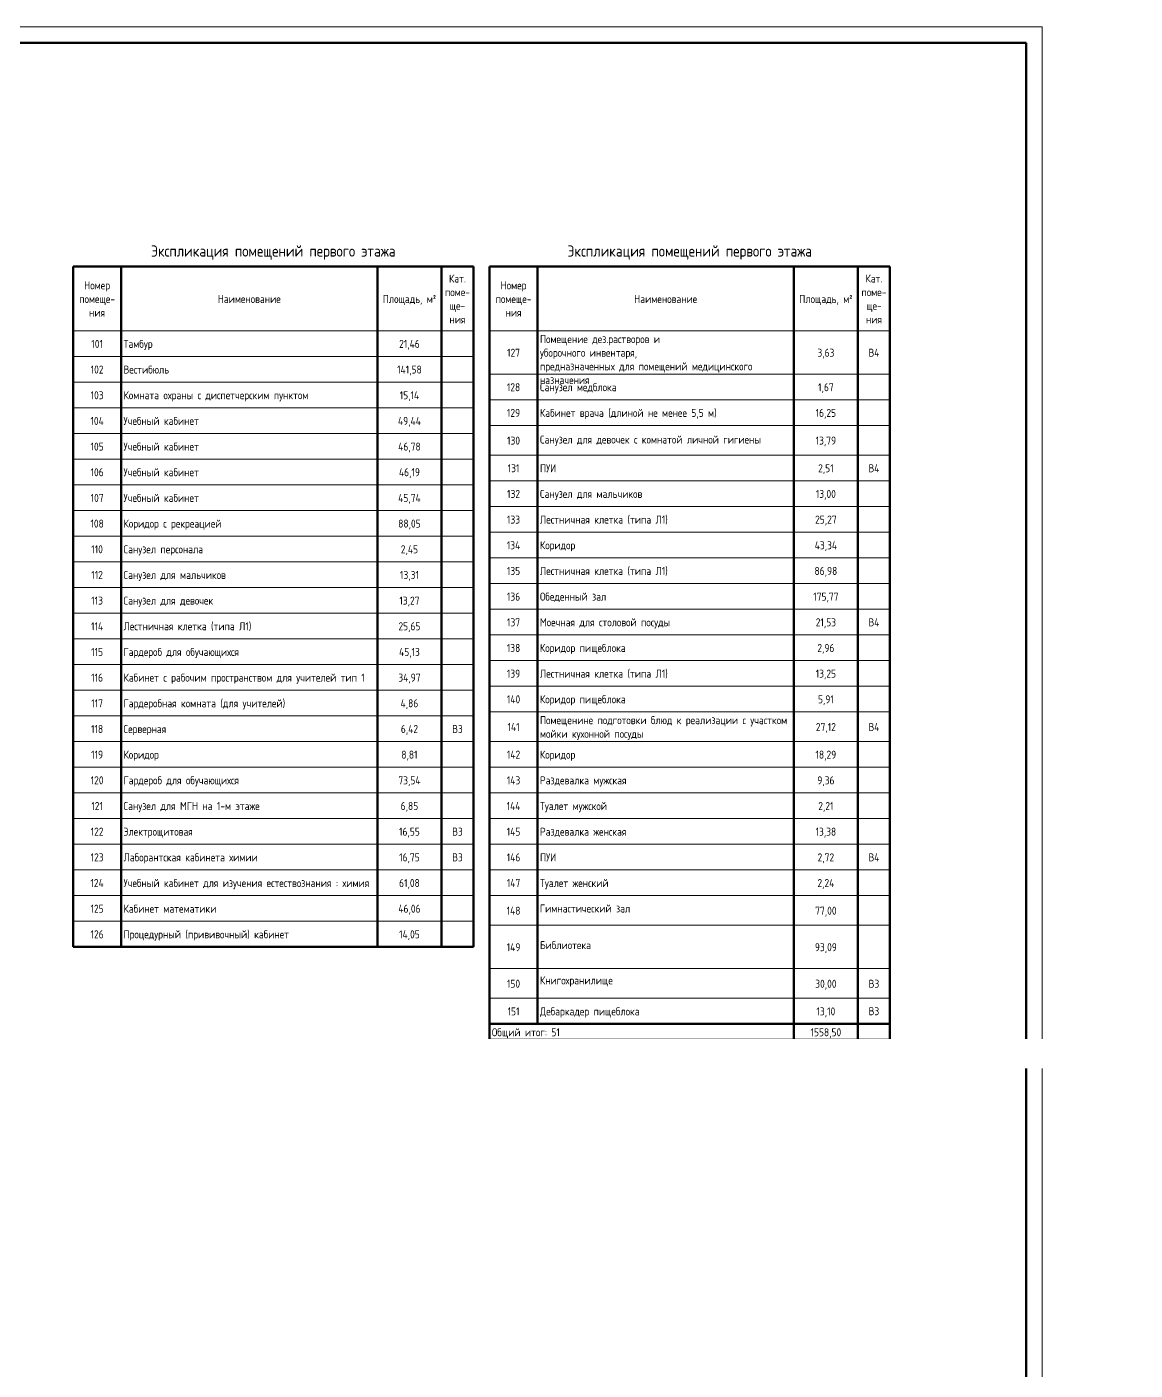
# Model space of a CAD drawing. Header units: millimetres. Extents: x -396912 to 182286, y -43638 to 41610.
# Drawn here: x 5469 to 40065, y -345 to 41610 of the extents above; entities that cross this region are included whole.
import ezdxf
from ezdxf import colors
from ezdxf.entities.mleader import LeaderData, LeaderLine
from ezdxf.math import Vec2, Vec3

# ---------------------------------------------------------------- set-up
doc = ezdxf.new("R2010")
doc.units = ezdxf.units.MM
for name, color, linetype, lineweight in [('A-_ANOTTEXT_T', 7, 'Continuous', 9), ('RC-Выноски', 7, 'Continuous', 0), ('Графика', 7, 'Continuous', 20), ('Линии', 7, 'Continuous', 9), ('ОФ_рамка', 8, 'Continuous', 60)]:
    doc.layers.add(name, color=color, linetype=linetype, lineweight=lineweight)
doc.styles.add('GOST 2.304 type A_1', font='', dxfattribs={"height": 350})
doc.styles.add('GOST Common_8', font='', dxfattribs={"width": 0.9, "height": 3.5})
doc.styles.add('GOST Common_9', font='', dxfattribs={"width": 0.9, "height": 3.5})
doc.styles.add('RubezhCAD', font='', dxfattribs={"oblique": 10})
doc.styles.get('GOST 2.304 type A_1').set_extended_font_data('GOST 2.304 type A')
doc.styles.get('GOST Common_8').set_extended_font_data('GOST type B')
doc.styles.get('GOST Common_9').set_extended_font_data('GOST type B')
doc.styles.get('RubezhCAD').set_extended_font_data('GOST type A')

# ---------------------------------------------------------------- blocks, each defined once
blk = doc.blocks.new('1 этаж')
at = {"layer": 'Линии', "color": 251, "lineweight": 50, "true_color": 0x636466}
for p, q in [((1209, 33207), (1209, 31202)), ((1209, 33207), (13709, 33207)), ((2709, 33207), (2709, 31202)), ((10709, 33207), (10709, 31202)), ((12709, 33207), (12709, 31202)), ((13709, 33207), (13709, 31202)), ((14209, 33207), (14209, 31202)), ((14209, 33207), (26710, 33207)), ((15709, 33207), (15709, 31202)), ((23709, 33207), (23709, 31202)), ((25709, 33207), (25709, 31202)), ((26709, 33207), (26709, 31202)), ((1209, 31202), (1209, 30400)), ((2709, 31202), (2709, 30400)), ((10709, 31202), (10709, 30400)), ((12709, 31202), (12709, 30400)), ((13709, 31202), (13709, 30400)), ((14209, 31202), (14209, 29849)), ((15709, 31202), (15709, 29849)), ((23709, 31202), (23709, 29849)), ((25709, 31202), (25709, 29849)), ((26709, 31202), (26709, 29849)), ((1209, 30400), (1209, 29599)), ((2709, 30400), (2709, 29599)), ((10709, 30400), (10709, 29599)), ((12709, 30400), (12709, 29599)), ((13709, 30400), (13709, 29599)), ((14209, 29849), (14209, 29047)), ((15709, 29849), (15709, 29047)), ((23709, 29849), (23709, 29047)), ((25709, 29849), (25709, 29047)), ((26709, 29849), (26709, 29047)), ((1209, 29599), (1209, 28797)), ((2709, 29599), (2709, 28797)), ((10709, 29599), (10709, 28797)), ((12709, 29599), (12709, 28797)), ((13709, 29599), (13709, 28797)), ((14209, 29047), (14209, 28245)), ((15709, 29047), (15709, 28245)), ((23709, 29047), (23709, 28245)), ((25709, 29047), (25709, 28245)), ((26709, 29047), (26709, 28245)), ((1209, 28797), (1209, 27995)), ((2709, 28797), (2709, 27995)), ((10709, 28797), (10709, 27995)), ((12709, 28797), (12709, 27995)), ((13709, 28797), (13709, 27995)), ((14209, 28245), (14209, 27318)), ((15709, 28245), (15709, 27318)), ((23709, 28245), (23709, 27318)), ((25709, 28245), (25709, 27318)), ((26709, 28245), (26709, 27318)), ((1209, 27995), (1209, 27193)), ((2709, 27995), (2709, 27193)), ((10709, 27995), (10709, 27193)), ((12709, 27995), (12709, 27193)), ((13709, 27995), (13709, 27193)), ((14209, 27318), (14209, 26516)), ((15709, 27318), (15709, 26516)), ((23709, 27318), (23709, 26516)), ((25709, 27318), (25709, 26516)), ((26709, 27318), (26709, 26516)), ((1209, 27193), (1209, 26391)), ((2709, 27193), (2709, 26391)), ((10709, 27193), (10709, 26391)), ((12709, 27193), (12709, 26391)), ((13709, 27193), (13709, 26391)), ((14209, 26516), (14209, 25714)), ((15709, 26516), (15709, 25714)), ((23709, 26516), (23709, 25714)), ((25709, 26516), (25709, 25714)), ((26709, 26516), (26709, 25714)), ((1209, 26391), (1209, 25589)), ((2709, 26391), (2709, 25589)), ((10709, 26391), (10709, 25589)), ((12709, 26391), (12709, 25589)), ((13709, 26391), (13709, 25589)), ((14209, 25714), (14209, 24912)), ((15709, 25714), (15709, 24912)), ((23709, 25714), (23709, 24912)), ((25709, 25714), (25709, 24912)), ((26709, 25714), (26709, 24912)), ((1209, 25589), (1209, 24788)), ((2709, 25589), (2709, 24788)), ((10709, 25589), (10709, 24788)), ((12709, 25589), (12709, 24788)), ((13709, 25589), (13709, 24788)), ((1209, 24788), (1209, 23986)), ((1209, 24788), (1209, 23986)), ((2709, 24788), (2709, 23986)), ((2709, 24788), (2709, 23986)), ((10709, 24788), (10709, 23986)), ((10709, 24788), (10709, 23986)), ((12709, 24788), (12709, 23986)), ((12709, 24788), (12709, 23986)), ((13709, 24788), (13709, 23986)), ((14209, 24912), (14209, 24110)), ((15709, 24912), (15709, 24110)), ((23709, 24912), (23709, 24110)), ((25709, 24912), (25709, 24110)), ((26709, 24912), (26709, 24110)), ((1209, 23986), (1209, 23184)), ((2709, 23986), (2709, 23184)), ((10709, 23986), (10709, 23184)), ((12709, 23986), (12709, 23184)), ((13709, 23986), (13709, 23184)), ((14209, 24110), (14209, 23309)), ((15709, 24110), (15709, 23309)), ((23709, 24110), (23709, 23309)), ((25709, 24110), (25709, 23309)), ((26709, 24110), (26709, 23309)), ((1209, 23184), (1209, 22382)), ((2709, 23184), (2709, 22382)), ((10709, 23184), (10709, 22382)), ((12709, 23184), (12709, 22382)), ((13709, 23184), (13709, 22382)), ((14209, 23309), (14209, 22507)), ((15709, 23309), (15709, 22507)), ((23709, 23309), (23709, 22507)), ((25709, 23309), (25709, 22507)), ((26709, 23309), (26709, 22507)), ((1209, 22382), (1209, 21580)), ((2709, 22382), (2709, 21580)), ((10709, 22382), (10709, 21580)), ((12709, 22382), (12709, 21580)), ((13709, 22382), (13709, 21580)), ((14209, 22507), (14209, 21705)), ((15709, 22507), (15709, 21705)), ((23709, 22507), (23709, 21705)), ((25709, 22507), (25709, 21705)), ((26709, 22507), (26709, 21705)), ((1209, 21580), (1209, 20778)), ((2709, 21580), (2709, 20778)), ((10709, 21580), (10709, 20778)), ((12709, 21580), (12709, 20778)), ((13709, 21580), (13709, 20778)), ((14209, 21705), (14209, 20903)), ((15709, 21705), (15709, 20903)), ((23709, 21705), (23709, 20903)), ((25709, 21705), (25709, 20903)), ((26709, 21705), (26709, 20903)), ((1209, 20778), (1209, 19976)), ((2709, 20778), (2709, 19976)), ((10709, 20778), (10709, 19976)), ((12709, 20778), (12709, 19976)), ((13709, 20778), (13709, 19976)), ((14209, 20903), (14209, 20101)), ((15709, 20903), (15709, 20101)), ((23709, 20903), (23709, 20101)), ((25709, 20903), (25709, 20101)), ((26709, 20903), (26709, 20101)), ((1209, 19976), (1209, 19175)), ((2709, 19976), (2709, 19175)), ((10709, 19976), (10709, 19175)), ((12709, 19976), (12709, 19175)), ((13709, 19976), (13709, 19175)), ((14209, 20101), (14209, 19299)), ((15709, 20101), (15709, 19299)), ((23709, 20101), (23709, 19299)), ((25709, 20101), (25709, 19299)), ((26709, 20101), (26709, 19299)), ((1209, 19175), (1209, 18373)), ((2709, 19175), (2709, 18373)), ((10709, 19175), (10709, 18373)), ((12709, 19175), (12709, 18373)), ((13709, 19175), (13709, 18373)), ((14209, 19299), (14209, 18372)), ((15709, 19299), (15709, 18372)), ((23709, 19299), (23709, 18372)), ((25709, 19299), (25709, 18372)), ((26709, 19299), (26709, 18372)), ((1209, 18373), (1209, 17571)), ((2709, 18373), (2709, 17571)), ((10709, 18373), (10709, 17571)), ((12709, 18373), (12709, 17571)), ((13709, 18373), (13709, 17571)), ((14209, 18372), (14209, 17570)), ((15709, 18372), (15709, 17570)), ((23709, 18372), (23709, 17570)), ((25709, 18372), (25709, 17570)), ((26709, 18372), (26709, 17570)), ((1209, 17571), (1209, 16769)), ((1209, 17571), (1209, 16769)), ((2709, 17571), (2709, 16769)), ((2709, 17571), (2709, 16769)), ((10709, 17571), (10709, 16769)), ((10709, 17571), (10709, 16769)), ((12709, 17571), (12709, 16769)), ((12709, 17571), (12709, 16769)), ((13709, 17571), (13709, 16769)), ((13709, 17571), (13709, 16769)), ((14209, 17570), (14209, 16768)), ((15709, 17570), (15709, 16768)), ((23709, 17570), (23709, 16768)), ((25709, 17570), (25709, 16768)), ((26709, 17570), (26709, 16768)), ((1209, 16769), (1209, 15967)), ((2709, 16769), (2709, 15967)), ((10709, 16769), (10709, 15967)), ((12709, 16769), (12709, 15967)), ((13709, 16769), (13709, 15967)), ((14209, 16768), (14209, 15967)), ((15709, 16768), (15709, 15967)), ((23709, 16768), (23709, 15967)), ((25709, 16768), (25709, 15967)), ((26709, 16768), (26709, 15967)), ((1209, 15967), (1209, 15165)), ((2709, 15967), (2709, 15165)), ((10709, 15967), (10709, 15165)), ((12709, 15967), (12709, 15165)), ((13709, 15967), (13709, 15165)), ((14209, 15967), (14209, 15165)), ((15709, 15967), (15709, 15165)), ((23709, 15967), (23709, 15165)), ((25709, 15967), (25709, 15165)), ((26709, 15967), (26709, 15165)), ((1209, 15165), (1209, 14364)), ((2709, 15165), (2709, 14364)), ((10709, 15165), (10709, 14364)), ((12709, 15165), (12709, 14364)), ((13709, 15165), (13709, 14364)), ((14209, 15165), (14209, 14363)), ((15709, 15165), (15709, 14363)), ((23709, 15165), (23709, 14363)), ((25709, 15165), (25709, 14363)), ((26709, 15165), (26709, 14363)), ((1209, 14364), (1209, 13562)), ((2709, 14364), (2709, 13562)), ((10709, 14364), (10709, 13562)), ((12709, 14364), (12709, 13562)), ((13709, 14364), (13709, 13562)), ((14209, 14363), (14209, 13561)), ((15709, 14363), (15709, 13561)), ((23709, 14363), (23709, 13561)), ((25709, 14363), (25709, 13561)), ((26709, 14363), (26709, 13561)), ((1209, 13562), (1209, 12760)), ((2709, 13562), (2709, 12760)), ((10709, 13562), (10709, 12760)), ((12709, 13562), (12709, 12760)), ((13709, 13562), (13709, 12760)), ((14209, 13561), (14209, 12634)), ((15709, 13561), (15709, 12634)), ((23709, 13561), (23709, 12634)), ((25709, 13561), (25709, 12634)), ((26709, 13561), (26709, 12634)), ((1209, 12760), (1209, 11958)), ((2709, 12760), (2709, 11958)), ((10709, 12760), (10709, 11958)), ((12709, 12760), (12709, 11958)), ((13709, 12760), (13709, 11958)), ((14209, 12634), (14209, 11280)), ((15709, 12634), (15709, 11280)), ((23709, 12634), (23709, 11280)), ((25709, 12634), (25709, 11280)), ((26709, 12634), (26709, 11280)), ((2709, 11958), (1209, 11958)), ((10709, 11958), (2709, 11958)), ((12709, 11958), (10709, 11958)), ((13709, 11958), (12709, 11958)), ((14209, 11280), (14209, 10353)), ((15709, 11280), (15709, 10353)), ((23709, 11280), (23709, 10353)), ((25709, 11280), (25709, 10353)), ((26709, 11280), (26709, 10353)), ((14209, 10353), (14209, 9551)), ((15709, 10353), (15709, 9551)), ((23709, 10353), (23709, 9551)), ((25709, 10353), (25709, 9551)), ((26709, 10353), (26709, 9551)), ((15709, 9551), (14209, 9551)), ((14209, 9551), (14209, 9050)), ((23709, 9551), (15709, 9551)), ((25709, 9551), (23709, 9551)), ((23709, 9551), (23709, 9050)), ((26709, 9551), (25709, 9551)), ((25709, 9551), (25709, 9050)), ((26709, 9551), (26709, 9050)), ((26710, 9551), (26710, 9050)), ((15709, 9050), (14209, 9050)), ((23709, 9050), (15709, 9050)), ((25709, 9050), (23709, 9050)), ((26709, 9050), (25709, 9050)), ((26710, 9050), (26709, 9050))]:
    blk.add_line(p, q, dxfattribs=at)
at = {"layer": 'Линии', "color": 251, "lineweight": 20, "true_color": 0x636466}
for p, q in [((13709, 33207), (13709, 31202)), ((26710, 33207), (26710, 31202)), ((2709, 31202), (1209, 31202)), ((10709, 31202), (2709, 31202)), ((12709, 31202), (10709, 31202)), ((13709, 31202), (12709, 31202)), ((15709, 31202), (14209, 31202)), ((23709, 31202), (15709, 31202)), ((25709, 31202), (23709, 31202)), ((26709, 31202), (25709, 31202)), ((2709, 30400), (1209, 30400)), ((10709, 30400), (2709, 30400)), ((12709, 30400), (10709, 30400)), ((13709, 30400), (12709, 30400)), ((15709, 29849), (14209, 29849)), ((23709, 29849), (15709, 29849)), ((25709, 29849), (23709, 29849)), ((26709, 29849), (25709, 29849)), ((2709, 29599), (1209, 29599)), ((10709, 29599), (2709, 29599)), ((12709, 29599), (10709, 29599)), ((13709, 29599), (12709, 29599)), ((15709, 29047), (14209, 29047)), ((23709, 29047), (15709, 29047)), ((25709, 29047), (23709, 29047)), ((26709, 29047), (25709, 29047)), ((2709, 28797), (1209, 28797)), ((10709, 28797), (2709, 28797)), ((12709, 28797), (10709, 28797)), ((13709, 28797), (12709, 28797)), ((15709, 28245), (14209, 28245)), ((23709, 28245), (15709, 28245)), ((25709, 28245), (23709, 28245)), ((26709, 28245), (25709, 28245)), ((2709, 27995), (1209, 27995)), ((10709, 27995), (2709, 27995)), ((12709, 27995), (10709, 27995)), ((13709, 27995), (12709, 27995)), ((15709, 27318), (14209, 27318)), ((23709, 27318), (15709, 27318)), ((25709, 27318), (23709, 27318)), ((26709, 27318), (25709, 27318)), ((2709, 27193), (1209, 27193)), ((10709, 27193), (2709, 27193)), ((12709, 27193), (10709, 27193)), ((13709, 27193), (12709, 27193)), ((15709, 26516), (14209, 26516)), ((23709, 26516), (15709, 26516)), ((25709, 26516), (23709, 26516)), ((26709, 26516), (25709, 26516)), ((2709, 26391), (1209, 26391)), ((10709, 26391), (2709, 26391)), ((12709, 26391), (10709, 26391)), ((13709, 26391), (12709, 26391)), ((15709, 25714), (14209, 25714)), ((23709, 25714), (15709, 25714)), ((25709, 25714), (23709, 25714)), ((26709, 25714), (25709, 25714)), ((2709, 25589), (1209, 25589)), ((10709, 25589), (2709, 25589)), ((12709, 25589), (10709, 25589)), ((13709, 25589), (12709, 25589)), ((2709, 24788), (1209, 24788)), ((2709, 24788), (1209, 24788)), ((10709, 24788), (2709, 24788)), ((10709, 24788), (2709, 24788)), ((12709, 24788), (10709, 24788)), ((12709, 24788), (10709, 24788)), ((13709, 24788), (12709, 24788)), ((15709, 24912), (14209, 24912)), ((23709, 24912), (15709, 24912)), ((25709, 24912), (23709, 24912)), ((26709, 24912), (25709, 24912)), ((2709, 23986), (1209, 23986)), ((10709, 23986), (2709, 23986)), ((12709, 23986), (10709, 23986)), ((13709, 23986), (12709, 23986)), ((15709, 24110), (14209, 24110)), ((23709, 24110), (15709, 24110)), ((25709, 24110), (23709, 24110)), ((26709, 24110), (25709, 24110)), ((2709, 23184), (1209, 23184)), ((10709, 23184), (2709, 23184)), ((12709, 23184), (10709, 23184)), ((13709, 23184), (12709, 23184)), ((15709, 23309), (14209, 23309)), ((23709, 23309), (15709, 23309)), ((25709, 23309), (23709, 23309)), ((26709, 23309), (25709, 23309)), ((2709, 22382), (1209, 22382)), ((10709, 22382), (2709, 22382)), ((12709, 22382), (10709, 22382)), ((13709, 22382), (12709, 22382)), ((15709, 22507), (14209, 22507)), ((23709, 22507), (15709, 22507)), ((25709, 22507), (23709, 22507)), ((26709, 22507), (25709, 22507)), ((2709, 21580), (1209, 21580)), ((10709, 21580), (2709, 21580)), ((12709, 21580), (10709, 21580)), ((13709, 21580), (12709, 21580)), ((15709, 21705), (14209, 21705)), ((23709, 21705), (15709, 21705)), ((25709, 21705), (23709, 21705)), ((26709, 21705), (25709, 21705)), ((2709, 20778), (1209, 20778)), ((10709, 20778), (2709, 20778)), ((12709, 20778), (10709, 20778)), ((13709, 20778), (12709, 20778)), ((15709, 20903), (14209, 20903)), ((23709, 20903), (15709, 20903)), ((25709, 20903), (23709, 20903)), ((26709, 20903), (25709, 20903)), ((2709, 19976), (1209, 19976)), ((10709, 19976), (2709, 19976)), ((12709, 19976), (10709, 19976)), ((13709, 19976), (12709, 19976)), ((15709, 20101), (14209, 20101)), ((23709, 20101), (15709, 20101)), ((25709, 20101), (23709, 20101)), ((26709, 20101), (25709, 20101)), ((2709, 19175), (1209, 19175)), ((10709, 19175), (2709, 19175)), ((12709, 19175), (10709, 19175)), ((13709, 19175), (12709, 19175)), ((15709, 19299), (14209, 19299)), ((23709, 19299), (15709, 19299)), ((25709, 19299), (23709, 19299)), ((26709, 19299), (25709, 19299)), ((2709, 18373), (1209, 18373)), ((10709, 18373), (2709, 18373)), ((12709, 18373), (10709, 18373)), ((13709, 18373), (12709, 18373)), ((15709, 18372), (14209, 18372)), ((23709, 18372), (15709, 18372)), ((25709, 18372), (23709, 18372)), ((26709, 18372), (25709, 18372)), ((2709, 17571), (1209, 17571)), ((2709, 17571), (1209, 17571)), ((10709, 17571), (2709, 17571)), ((10709, 17571), (2709, 17571)), ((12709, 17571), (10709, 17571)), ((12709, 17571), (10709, 17571)), ((13709, 17571), (12709, 17571)), ((13709, 17571), (12709, 17571)), ((15709, 17570), (14209, 17570)), ((23709, 17570), (15709, 17570)), ((25709, 17570), (23709, 17570)), ((26709, 17570), (25709, 17570)), ((2709, 16769), (1209, 16769)), ((10709, 16769), (2709, 16769)), ((12709, 16769), (10709, 16769)), ((13709, 16769), (12709, 16769)), ((15709, 16768), (14209, 16768)), ((23709, 16768), (15709, 16768)), ((25709, 16768), (23709, 16768)), ((26709, 16768), (25709, 16768)), ((2709, 15967), (1209, 15967)), ((10709, 15967), (2709, 15967)), ((12709, 15967), (10709, 15967)), ((13709, 15967), (12709, 15967)), ((15709, 15967), (14209, 15967)), ((23709, 15967), (15709, 15967)), ((25709, 15967), (23709, 15967)), ((26709, 15967), (25709, 15967)), ((2709, 15165), (1209, 15165)), ((10709, 15165), (2709, 15165)), ((12709, 15165), (10709, 15165)), ((13709, 15165), (12709, 15165)), ((15709, 15165), (14209, 15165)), ((23709, 15165), (15709, 15165)), ((25709, 15165), (23709, 15165)), ((26709, 15165), (25709, 15165)), ((2709, 14364), (1209, 14364)), ((10709, 14364), (2709, 14364)), ((12709, 14364), (10709, 14364)), ((13709, 14364), (12709, 14364)), ((15709, 14363), (14209, 14363)), ((23709, 14363), (15709, 14363)), ((25709, 14363), (23709, 14363)), ((26709, 14363), (25709, 14363)), ((2709, 13562), (1209, 13562)), ((10709, 13562), (2709, 13562)), ((12709, 13562), (10709, 13562)), ((13709, 13562), (12709, 13562)), ((15709, 13561), (14209, 13561)), ((23709, 13561), (15709, 13561)), ((25709, 13561), (23709, 13561)), ((26709, 13561), (25709, 13561)), ((2709, 12760), (1209, 12760)), ((10709, 12760), (2709, 12760)), ((12709, 12760), (10709, 12760)), ((13709, 12760), (12709, 12760)), ((15709, 12634), (14209, 12634)), ((23709, 12634), (15709, 12634)), ((25709, 12634), (23709, 12634)), ((26709, 12634), (25709, 12634)), ((15709, 11280), (14209, 11280)), ((23709, 11280), (15709, 11280)), ((25709, 11280), (23709, 11280)), ((26709, 11280), (25709, 11280)), ((15709, 10353), (14209, 10353)), ((23709, 10353), (15709, 10353)), ((25709, 10353), (23709, 10353)), ((26709, 10353), (25709, 10353))]:
    blk.add_line(p, q, dxfattribs=at)
at = {"layer": 'Графика', "color": 251, "true_color": 0x636466, "line_spacing_factor": 1.022761}
for s, insert, char_height, width, attachment_point, style in [('Экспликация помещений первого этажа', (7459, 33866), 350, 9232.69, 2, 'GOST Common_9'), ('Экспликация помещений первого этажа', (20460, 33866), 350, 9232.69, 2, 'GOST Common_9'), ('Номер\\Pпомеще-\\Pния', (1959, 32744), 250, 1418.03, 2, 'GOST Common_8'), ('Кат.\\Pпоме-\\Pще-\\Pния', (13209, 32957), 250, 962.45, 2, 'GOST Common_8'), ('Номер\\Pпомеще-\\Pния', (14959, 32744), 250, 1418.03, 2, 'GOST Common_8'), ('Кат.\\Pпоме-\\Pще-\\Pния', (26209, 32957), 250, 962.45, 2, 'GOST Common_8'), ('Наименование', (6709, 32318), 250, 2353.32, 2, 'GOST Common_8'), ('Площадь, м\\fGOST Common|b0|i0|c238|p34|;\\W.9;²', (11709, 32318), 250, 2009.37, 2, 'GOST Common_8'), ('Наименование', (19709, 32318), 250, 2353.32, 2, 'GOST Common_8'), ('Площадь, м\\fGOST Common|b0|i0|c238|p34|;\\W.9;²', (24709, 32318), 250, 2009.37, 2, 'GOST Common_8'), ('Помещение дез.растворов и ^Mуборочного инвентаря,\\Pпредназначенных для помещений медицинского\\Pназначения', (15784, 31065), 250, 8481, 1, 'GOST Common_8'), ('101', (1959, 30915), 250, 458.6, 2, 'GOST Common_8'), ('Тамбур', (2784, 30915), 250, 1203.81, 1, 'GOST Common_8'), ('21,46', (11709, 30915), 250, 817.63, 2, 'GOST Common_8'), ('127', (14959, 30639), 250, 509.89, 2, 'GOST Common_8'), ('3,63', (24709, 30639), 250, 654.71, 2, 'GOST Common_8'), ('В4', (26209, 30639), 250, 428.42, 2, 'GOST Common_8'), ('102', (1959, 30113), 250, 509.89, 2, 'GOST Common_8'), ('Вестибюль', (2784, 30113), 250, 7171.59, 1, 'GOST Common_8'), ('141,58', (11709, 30113), 250, 790.47, 2, 'GOST Common_8'), ('128', (14959, 29561), 250, 509.89, 2, 'GOST Common_8'), ('Санузел медблока', (15784, 29561), 250, 2968.8, 1, 'GOST Common_8'), ('1,67', (24709, 29561), 250, 603.41, 2, 'GOST Common_8'), ('103', (1959, 29311), 250, 509.89, 2, 'GOST Common_8'), ('Комната охраны с диспетчерским пунктом', (2784, 29311), 250, 7041.85, 1, 'GOST Common_8'), ('15,14', (11709, 29311), 250, 766.34, 2, 'GOST Common_8'), ('129', (14959, 28760), 250, 509.89, 2, 'GOST Common_8'), ('Кабинет врача (длиной не менее 5,5 м)', (15784, 28760), 250, 6326.81, 1, 'GOST Common_8'), ('16,25', (24709, 28760), 250, 790.47, 2, 'GOST Common_8'), ('104', (1959, 28509), 250, 537.04, 2, 'GOST Common_8'), ('Учебный кабинет', (2784, 28509), 250, 4969.12, 1, 'GOST Common_8'), ('49,44', (11709, 28509), 250, 923.22, 2, 'GOST Common_8'), ('105', (1959, 27708), 250, 509.89, 2, 'GOST Common_8'), ('Учебный кабинет', (2784, 27708), 250, 4969.12, 1, 'GOST Common_8'), ('46,78', (11709, 27708), 250, 868.92, 2, 'GOST Common_8'), ('130', (14959, 27895), 250, 509.89, 2, 'GOST Common_8'), ('Санузел для девочек с комнатой личной гигиены', (15784, 27927), 250, 7983.18, 1, 'GOST Common_8'), ('13,79', (24709, 27895), 250, 790.47, 2, 'GOST Common_8'), ('106', (1959, 26906), 250, 509.89, 2, 'GOST Common_8'), ('Учебный кабинет', (2784, 26906), 250, 4302.35, 1, 'GOST Common_8'), ('46,19', (11709, 26906), 250, 817.63, 2, 'GOST Common_8'), ('131', (14959, 27031), 250, 458.6, 2, 'GOST Common_8'), ('ПУИ', (15784, 27031), 250, 642.64, 1, 'GOST Common_8'), ('2,51', (24709, 27031), 250, 603.41, 2, 'GOST Common_8'), ('В4', (26209, 27031), 250, 428.42, 2, 'GOST Common_8'), ('107', (1959, 26104), 250, 509.89, 2, 'GOST Common_8'), ('Учебный кабинет', (2784, 26104), 250, 4302.35, 1, 'GOST Common_8'), ('45,74', (11709, 26104), 250, 896.07, 2, 'GOST Common_8'), ('132', (14959, 26229), 250, 509.89, 2, 'GOST Common_8'), ('Санузел для мальчиков', (15784, 26229), 250, 8281.87, 1, 'GOST Common_8'), ('13,00', (24709, 26229), 250, 790.47, 2, 'GOST Common_8'), ('108', (1959, 25302), 250, 509.89, 2, 'GOST Common_8'), ('Коридор с рекреацией', (2784, 25302), 250, 6797.47, 1, 'GOST Common_8'), ('88,05', (11709, 25302), 250, 868.92, 2, 'GOST Common_8'), ('133', (14959, 25427), 250, 509.89, 2, 'GOST Common_8'), ('Лестничная клетка (типа Л1)', (15784, 25427), 250, 4836.37, 1, 'GOST Common_8'), ('25,27', (24709, 25427), 250, 841.76, 2, 'GOST Common_8'), ('110', (1959, 24500), 250, 458.6, 2, 'GOST Common_8'), ('Санузел персонала', (2784, 24500), 250, 3131.72, 1, 'GOST Common_8'), ('2,45', (11709, 24500), 250, 681.86, 2, 'GOST Common_8'), ('134', (14959, 24625), 250, 537.04, 2, 'GOST Common_8'), ('Коридор', (15784, 24625), 250, 1336.56, 1, 'GOST Common_8'), ('43,34', (24709, 24625), 250, 896.07, 2, 'GOST Common_8'), ('112', (1959, 23698), 250, 458.6, 2, 'GOST Common_8'), ('Санузел для мальчиков', (2784, 23698), 250, 6752.21, 1, 'GOST Common_8'), ('13,31', (11709, 23698), 250, 739.18, 2, 'GOST Common_8'), ('135', (14959, 23823), 250, 509.89, 2, 'GOST Common_8'), ('Лестничная клетка (типа Л1)', (15784, 23823), 250, 4836.37, 1, 'GOST Common_8'), ('86,98', (24709, 23823), 250, 841.76, 2, 'GOST Common_8'), ('113', (1959, 22897), 250, 458.6, 2, 'GOST Common_8'), ('Санузел для девочек', (2784, 22897), 250, 6323.79, 1, 'GOST Common_8'), ('13,27', (11709, 22897), 250, 790.47, 2, 'GOST Common_8'), ('136', (14959, 23021), 250, 509.89, 2, 'GOST Common_8'), ('Обеденный зал', (15784, 23021), 250, 2407.63, 1, 'GOST Common_8'), ('175,77', (24709, 23021), 250, 977.53, 2, 'GOST Common_8'), ('114', (1959, 22095), 250, 485.75, 2, 'GOST Common_8'), ('Лестничная клетка (типа Л1)', (2784, 22095), 250, 4836.37, 1, 'GOST Common_8'), ('25,65', (11709, 22095), 250, 841.76, 2, 'GOST Common_8'), ('137', (14959, 22219), 250, 509.89, 2, 'GOST Common_8'), ('Моечная для столовой посуды', (15784, 22219), 250, 5068.69, 1, 'GOST Common_8'), ('21,53', (24709, 22219), 250, 790.47, 2, 'GOST Common_8'), ('В4', (26209, 22219), 250, 428.42, 2, 'GOST Common_8'), ('138', (14959, 21418), 250, 509.89, 2, 'GOST Common_8'), ('Коридор пищеблока', (15784, 21418), 250, 3222.24, 1, 'GOST Common_8'), ('2,96', (24709, 21418), 250, 654.71, 2, 'GOST Common_8'), ('115', (1959, 21293), 250, 458.6, 2, 'GOST Common_8'), ('Гардероб для обучающихся', (2784, 21293), 250, 7735.78, 1, 'GOST Common_8'), ('45,13', (11709, 21293), 250, 817.63, 2, 'GOST Common_8'), ('139', (14959, 20616), 250, 509.89, 2, 'GOST Common_8'), ('Лестничная клетка (типа Л1)', (15784, 20616), 250, 4836.37, 1, 'GOST Common_8'), ('13,25', (24709, 20616), 250, 790.47, 2, 'GOST Common_8'), ('116', (1959, 20491), 250, 458.6, 2, 'GOST Common_8'), ('Кабинет с рабочим пространством для учителей тип 1', (2784, 20491), 250, 9008.99, 1, 'GOST Common_8'), ('34,97', (11709, 20491), 250, 868.92, 2, 'GOST Common_8'), ('140', (14959, 19814), 250, 537.04, 2, 'GOST Common_8'), ('Коридор пищеблока', (15784, 19814), 250, 3222.24, 1, 'GOST Common_8'), ('5,91', (24709, 19814), 250, 603.41, 2, 'GOST Common_8'), ('117', (1959, 19689), 250, 458.6, 2, 'GOST Common_8'), ('Гардеробная комната (для учителей)', (2784, 19689), 250, 6166.9, 1, 'GOST Common_8'), ('4,86', (11709, 19689), 250, 681.86, 2, 'GOST Common_8'), ('118', (1959, 18887), 250, 458.6, 2, 'GOST Common_8'), ('Серверная', (2784, 18887), 250, 1710.68, 1, 'GOST Common_8'), ('6,42', (11709, 18887), 250, 681.86, 2, 'GOST Common_8'), ('В3', (13209, 18887), 250, 401.27, 2, 'GOST Common_8'), ('141', (14959, 18949), 250, 485.75, 2, 'GOST Common_8'), ('Помещенине подготовки блюд к реализации с участком\\Pмойки кухонной посуды', (15784, 19162), 250, 9153.81, 1, 'GOST Common_8'), ('27,12', (24709, 18949), 250, 790.47, 2, 'GOST Common_8'), ('В4', (26209, 18949), 250, 428.42, 2, 'GOST Common_8'), ('119', (1959, 18085), 250, 458.6, 2, 'GOST Common_8'), ('Коридор', (2784, 18085), 250, 1819.3, 1, 'GOST Common_8'), ('8,81', (11709, 18085), 250, 603.41, 2, 'GOST Common_8'), ('142', (14959, 18085), 250, 537.04, 2, 'GOST Common_8'), ('Коридор', (15784, 18085), 250, 1336.56, 1, 'GOST Common_8'), ('18,29', (24709, 18085), 250, 790.47, 2, 'GOST Common_8'), ('120', (1959, 17284), 250, 509.89, 2, 'GOST Common_8'), ('Гардероб для обучающихся', (2784, 17284), 250, 9199.06, 1, 'GOST Common_8'), ('73,54', (11709, 17284), 250, 868.92, 2, 'GOST Common_8'), ('143', (14959, 17283), 250, 537.04, 2, 'GOST Common_8'), ('Раздевалка мужская', (15784, 17283), 250, 3454.55, 1, 'GOST Common_8'), ('9,36', (24709, 17283), 250, 654.71, 2, 'GOST Common_8'), ('121', (1959, 16482), 250, 458.6, 2, 'GOST Common_8'), ('Санузел для МГН на 1-м этаже', (2784, 16482), 250, 5005.33, 1, 'GOST Common_8'), ('6,85', (11709, 16482), 250, 654.71, 2, 'GOST Common_8'), ('144', (14959, 16481), 250, 564.19, 2, 'GOST Common_8'), ('Туалет мужской', (15784, 16481), 250, 2691.23, 1, 'GOST Common_8'), ('2,21', (24709, 16481), 250, 603.41, 2, 'GOST Common_8'), ('122', (1959, 15680), 250, 509.89, 2, 'GOST Common_8'), ('Электрощитовая', (2784, 15680), 250, 2863.2, 1, 'GOST Common_8'), ('16,55', (11709, 15680), 250, 790.47, 2, 'GOST Common_8'), ('В3', (13209, 15680), 250, 401.27, 2, 'GOST Common_8'), ('145', (14959, 15679), 250, 537.04, 2, 'GOST Common_8'), ('Раздевалка женская', (15784, 15679), 250, 3427.4, 1, 'GOST Common_8'), ('13,38', (24709, 15679), 250, 790.47, 2, 'GOST Common_8'), ('123', (1959, 14878), 250, 509.89, 2, 'GOST Common_8'), ('Лаборантская кабинета химии', (2784, 14878), 250, 5138.08, 1, 'GOST Common_8'), ('16,75', (11709, 14878), 250, 790.47, 2, 'GOST Common_8'), ('В3', (13209, 14878), 250, 401.27, 2, 'GOST Common_8'), ('146', (14959, 14877), 250, 537.04, 2, 'GOST Common_8'), ('ПУИ', (15784, 14877), 250, 642.64, 1, 'GOST Common_8'), ('2,72', (24709, 14877), 250, 654.71, 2, 'GOST Common_8'), ('В4', (26209, 14877), 250, 428.42, 2, 'GOST Common_8'), ('124', (1959, 14076), 250, 537.04, 2, 'GOST Common_8'), ('Учебный кабинет для изучения естествознания : химия', (2784, 14076), 250, 9099.5, 1, 'GOST Common_8'), ('61,08', (11709, 14076), 250, 790.47, 2, 'GOST Common_8'), ('147', (14959, 14076), 250, 537.04, 2, 'GOST Common_8'), ('Туалет женский', (15784, 14076), 250, 2664.08, 1, 'GOST Common_8'), ('2,24', (24709, 14076), 250, 681.86, 2, 'GOST Common_8'), ('125', (1959, 13274), 250, 509.89, 2, 'GOST Common_8'), ('Кабинет математики', (2784, 13274), 250, 3599.37, 1, 'GOST Common_8'), ('46,06', (11709, 13274), 250, 868.92, 2, 'GOST Common_8'), ('148', (14959, 13211), 250, 537.04, 2, 'GOST Common_8'), ('Гимнастический зал', (15784, 13280), 250, 6776.35, 1, 'GOST Common_8'), ('77,00', (24709, 13211), 250, 841.76, 2, 'GOST Common_8'), ('126', (1959, 12473), 250, 509.89, 2, 'GOST Common_8'), ('Процедурный (прививочный) кабинет', (2784, 12473), 250, 6019.06, 1, 'GOST Common_8'), ('14,05', (11709, 12473), 250, 817.63, 2, 'GOST Common_8'), ('149', (14959, 12071), 250, 537.04, 2, 'GOST Common_8'), ('Библиотека', (15784, 12136), 250, 8302.99, 1, 'GOST Common_8'), ('93,09', (24709, 12071), 250, 841.76, 2, 'GOST Common_8'), ('150', (14959, 10930), 250, 509.89, 2, 'GOST Common_8'), ('Книгохранилище', (15784, 11035), 250, 8064.64, 1, 'GOST Common_8'), ('30,00', (24709, 10930), 250, 841.76, 2, 'GOST Common_8'), ('В3', (26209, 10930), 250, 401.27, 2, 'GOST Common_8'), ('В3', (26209, 10072), 250, 401.27, 2, 'GOST Common_8'), ('151', (14959, 10066), 250, 458.6, 2, 'GOST Common_8'), ('Дебаркадер пищеблока', (15784, 10066), 250, 3864.87, 1, 'GOST Common_8'), ('13,10', (24709, 10066), 250, 739.18, 2, 'GOST Common_8'), ('Общий итог: 51', (14284, 9414), 250, 2437.8, 1, 'GOST Common_8'), ('1558,50', (24709, 9414), 250, 1164.59, 2, 'GOST Common_8')]:
    blk.add_mtext(s, dxfattribs=dict(at, insert=insert, char_height=char_height, width=width, attachment_point=attachment_point, style=style))
blk = doc.blocks.new('А0')
at = {"layer": 'ОФ_рамка', "color": 0, "linetype": 'Continuous', "lineweight": 5, "ltscale": 100}
for points in [[(341068, -309617), (222168, -309617)], [(341068, -393717), (341068, -309617)]]:
    blk.add_lwpolyline(points, dxfattribs=at)
at = {"layer": 'ОФ_рамка', "color": 0, "linetype": 'Continuous', "ltscale": 100}
for points in [[(340568, -310117), (224168, -310117)], [(340568, -393217), (340568, -310117)]]:
    blk.add_lwpolyline(points, dxfattribs=at)
blk = doc.blocks.new('_None')

msp = doc.modelspace()

# ---------------------------------------------------------------- block references
msp.add_blockref('1 этаж', (5702, 918))
at = {"layer": 'ОФ_рамка', "color": 0, "lineweight": -2}
msp.add_blockref('А0', (-303900, 351227), dxfattribs=at)

# ---------------------------------------------------------------- texts
at = {"layer": 'A-_ANOTTEXT_T', "char_height": 350, "attachment_point": 1, "style": 'GOST 2.304 type A_1'}
for insert, width in [((5660, 31325), 168.35), ((8319, 31325), 168.35), ((14453, 31104), 168.35), ((16556, 31104), 168.35), ((23342, 31104), 168.35), ((5515, 30789), 168.35), ((21087, 30568), 168.35), ((21656, 30568), 168.35), ((24242, 30568), 168.35), ((24857, 30568), 168.35), ((33703, 20056), 168.35), ((35099, 20056), 168.35), ((34041, 19520), 168.35), ((36303, 19520), 168.35), ((23244, 13172), 168.35), ((25083, 13172), 168.35), ((26446, 13172), 168.35), ((26968, 13172), 168.35), ((22457, 12636), 168.35), ((12002, 11098), 168.35), ((13814, 11098), 168.35), ((15625, -78), 168.35), ((16160, -78), 168.35), ((17629, -78), 168.35), ((20288, -78), 152.32)]:
    msp.add_mtext('\\fGOST 2.304 type A|b0|i0|c204|p34|; ', dxfattribs=dict(at, insert=insert, width=width))

# ---------------------------------------------------------------- next in the draw order: leaders
at = {"layer": 'RC-Выноски'}
ml = msp.add_multileader_mtext('Standard', dxfattribs=at)
ml.set_content('ВВГнг(А)-LSLTx 2х1,5\\Pв подвал', color=256, style='RubezhCAD')
ml.set_leader_properties()
ml.set_arrow_properties(name='NONE')
ml.build(insert=Vec2(0, 0))
ml.multileader.update_dxf_attribs({"has_text_frame": 1, "text_left_attachment_type": 6, "text_right_attachment_type": 6, "dogleg_length": 2, "arrow_head_size": 400, "scale": 100})
ctx = ml.context
ctx.base_point, ctx.scale, ctx.char_height, ctx.arrow_head_size, ctx.landing_gap_size, ctx.plane_origin = Vec3(-33701, 9570), 100, 250, 400, 100, Vec3(-525845, -429537)
ctx.left_attachment, ctx.right_attachment, ctx.text_align_type = 6, 6, 1
notes = []
notes.append((ctx, [(1, (1, 1, 0), (-30436, 9570), (-1, 0), 200, [(0, [(-27186, 13435)], 0, [])])]))
ctx.mtext.insert, ctx.mtext.width, ctx.mtext.defined_height, ctx.mtext.alignment, ctx.mtext.flow_direction = Vec3(-32169, 9870), 4286.59, 1161, 2, 5
ctx.mtext.has_bg_fill, ctx.mtext.bg_color, ctx.mtext.bg_scale_factor, ctx.mtext.bg_transparency, ctx.mtext.use_window_bg_color = 1, -1027028792, 1.5, 0, 1
for ctx, leaders in notes:
    for number, flags, end, landing, length, lines in leaders:
        leader = LeaderData()
        leader.index, (leader.has_last_leader_line, leader.has_dogleg_vector, leader.attachment_direction) = number, flags
        leader.last_leader_point, leader.dogleg_vector, leader.dogleg_length = Vec3(end), Vec3(landing), length
        for number, points, colour, breaks in lines:
            line = LeaderLine()
            line.index, line.vertices, line.color, line.breaks = number, Vec3.list(points), colors.encode_raw_color(colour), breaks
            leader.lines.append(line)
        ctx.leaders.append(leader)

doc.saveas('drawing.dxf')
